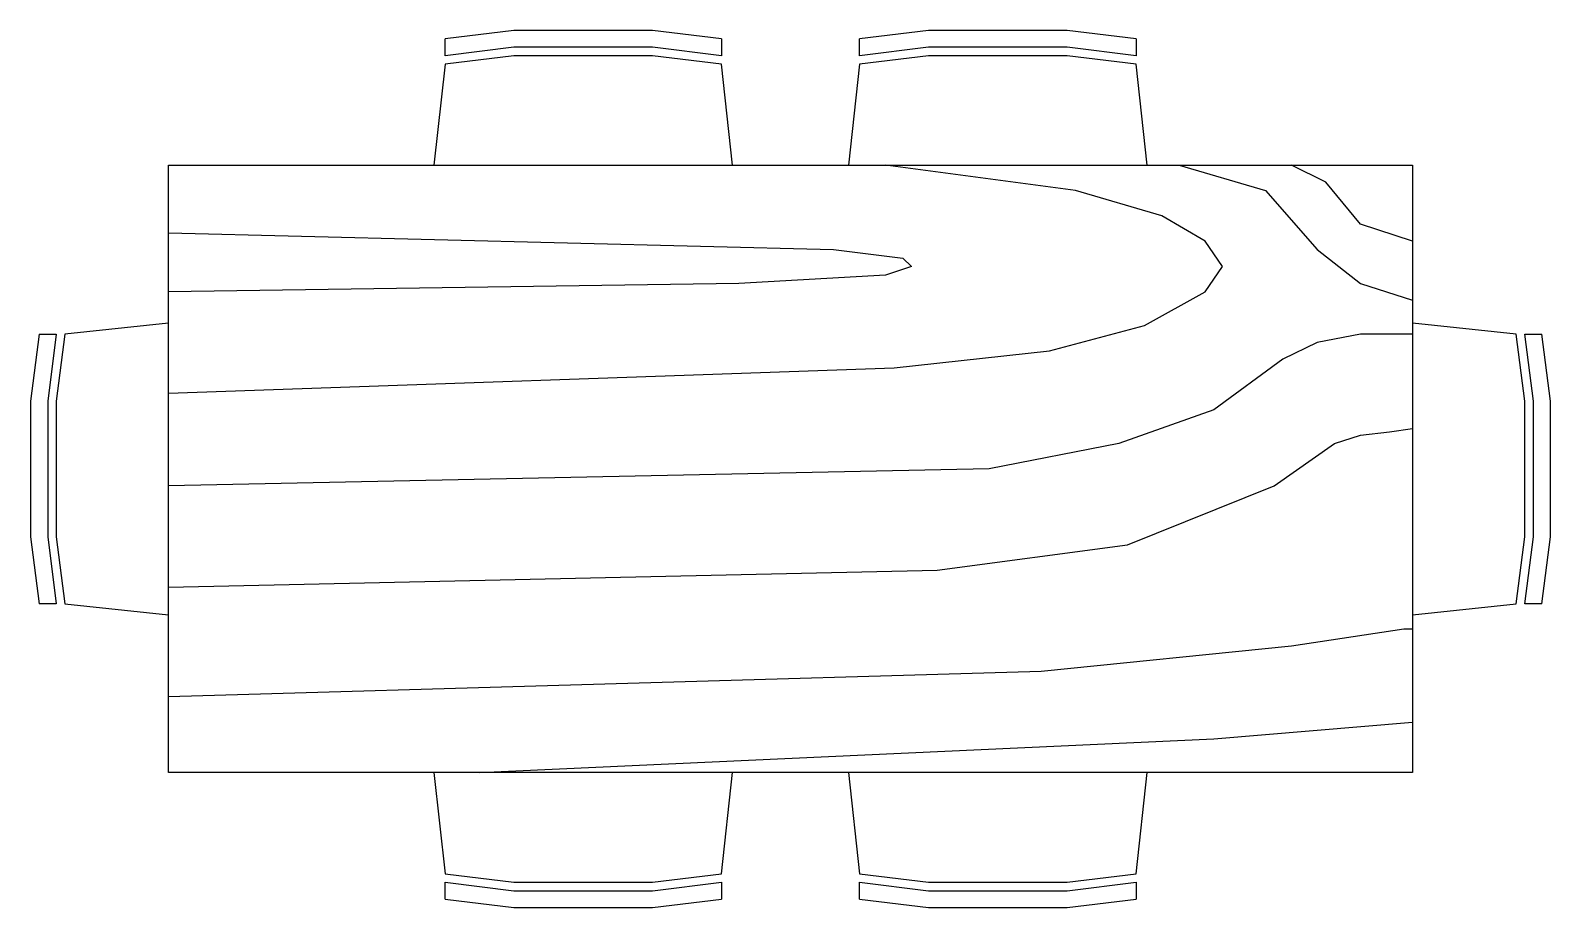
# Model space of a CAD drawing. Header units: millimetres. Extents: x 2478 to 18835, y -4183 to 1193.
# Drawn here: x 5859.5 to 6047.8, y 563.9 to 672.6 of the extents above; entities that cross this region are included whole.
import ezdxf

# ---------------------------------------------------------------- set-up
doc = ezdxf.new("R2010")
doc.units = ezdxf.units.MM

msp = doc.modelspace()

# ---------------------------------------------------------------- linework, layer by layer
at = {"color": 1}
for p, q in [((5919.38, 672.59), (5910.85, 671.54)), ((5927.97, 672.59), (5919.38, 672.59)), ((5936.56, 672.59), (5927.97, 672.59)), ((5945.09, 671.54), (5936.56, 672.59)), ((5970.74, 672.59), (5962.2, 671.54)), ((5979.33, 672.59), (5970.74, 672.59)), ((5987.91, 672.59), (5979.33, 672.59)), ((5996.45, 671.54), (5987.91, 672.59)), ((5910.85, 669.45), (5910.85, 671.54)), ((5919.38, 670.5), (5910.85, 669.45)), ((5927.97, 670.5), (5919.38, 670.5)), ((5936.56, 670.5), (5927.97, 670.5)), ((5945.09, 669.45), (5936.56, 670.5)), ((5945.09, 671.54), (5945.09, 669.45)), ((5962.2, 669.45), (5962.2, 671.54)), ((5970.74, 670.5), (5962.2, 669.45)), ((5979.33, 670.5), (5970.74, 670.5)), ((5987.91, 670.5), (5979.33, 670.5)), ((5996.45, 669.45), (5987.91, 670.5)), ((5996.45, 671.54), (5996.45, 669.45)), ((5919.38, 669.45), (5910.85, 668.41)), ((5927.97, 669.45), (5919.38, 669.45)), ((5936.56, 669.45), (5927.97, 669.45)), ((5945.09, 668.41), (5936.56, 669.45)), ((5970.74, 669.45), (5962.2, 668.41)), ((5979.33, 669.45), (5970.74, 669.45)), ((5987.91, 669.45), (5979.33, 669.45)), ((5996.45, 668.41), (5987.91, 669.45)), ((5910.85, 668.41), (5909.48, 655.87)), ((5946.46, 655.87), (5945.09, 668.41)), ((5962.2, 668.41), (5960.83, 655.87)), ((5997.82, 655.87), (5996.45, 668.41)), ((5876.61, 655.87), (6030.68, 655.87)), ((5876.61, 580.63), (5876.61, 655.87)), ((5988.96, 652.74), (5965.41, 655.87)), ((6001.8, 655.87), (6012.49, 652.74)), ((6019.98, 653.78), (6015.7, 655.87)), ((6030.68, 655.87), (6030.68, 580.63)), ((6024.26, 648.56), (6019.98, 653.78)), ((5999.66, 649.6), (5988.96, 652.74)), ((6012.49, 652.74), (6018.91, 645.43)), ((6005.01, 646.47), (5999.66, 649.6)), ((6030.68, 646.47), (6024.26, 648.56)), ((5876.61, 647.52), (5958.99, 645.43)), ((6007.15, 643.33), (6005.01, 646.47)), ((5958.99, 645.43), (5967.55, 644.38)), ((5967.55, 644.38), (5968.62, 643.33)), ((6018.91, 645.43), (6024.26, 641.24)), ((5965.41, 642.28), (5947.23, 641.24)), ((5968.62, 643.33), (5965.41, 642.28)), ((6005.01, 640.19), (6007.15, 643.33)), ((5947.23, 641.24), (5876.61, 640.19)), ((6024.26, 641.24), (6030.68, 639.15)), ((5997.52, 636.02), (6005.01, 640.19)), ((5860.56, 634.97), (5859.49, 626.65)), ((5860.56, 634.97), (5862.7, 634.97)), ((5862.7, 634.97), (5861.63, 626.65)), ((5863.77, 634.97), (5862.7, 626.65)), ((5876.61, 636.32), (5863.77, 634.97)), ((5985.75, 632.88), (5997.52, 636.02)), ((6024.26, 634.97), (6018.91, 633.93)), ((6030.68, 634.97), (6024.26, 634.97)), ((6043.53, 634.97), (6030.68, 636.32)), ((6044.6, 626.65), (6043.53, 634.97)), ((6045.67, 626.65), (6044.6, 634.97)), ((6044.6, 634.97), (6046.74, 634.97)), ((6047.81, 626.65), (6046.74, 634.97)), ((5966.48, 630.78), (5985.75, 632.88)), ((6018.91, 633.93), (6014.63, 631.84)), ((6014.63, 631.84), (6006.08, 625.56)), ((5876.61, 627.65), (5966.48, 630.78)), ((5859.49, 626.65), (5859.49, 618.25)), ((5861.63, 626.65), (5861.63, 618.25)), ((5862.7, 626.65), (5862.7, 618.25)), ((6006.08, 625.56), (5994.31, 621.39)), ((6044.6, 618.25), (6044.6, 626.65)), ((6045.67, 618.25), (6045.67, 626.65)), ((6047.81, 618.25), (6047.81, 626.65)), ((6021.05, 621.39), (6024.26, 622.43)), ((6024.26, 622.43), (6027.86, 622.86)), ((6027.86, 622.86), (6030.7, 623.27)), ((5994.31, 621.39), (5978.26, 618.25)), ((6013.56, 616.15), (6021.05, 621.39)), ((5859.49, 618.25), (5859.49, 609.86)), ((5861.63, 618.25), (5861.63, 609.86)), ((5862.7, 618.25), (5862.7, 609.86)), ((5978.26, 618.25), (5876.61, 616.15)), ((6044.6, 609.86), (6044.6, 618.25)), ((6045.67, 609.86), (6045.67, 618.25)), ((6047.81, 609.86), (6047.81, 618.25)), ((5995.38, 608.84), (6013.56, 616.15)), ((5859.49, 609.86), (5860.56, 601.54)), ((5861.63, 609.86), (5862.7, 601.54)), ((5862.7, 609.86), (5863.77, 601.54)), ((5971.83, 605.71), (5995.38, 608.84)), ((6043.53, 601.54), (6044.6, 609.86)), ((6044.6, 601.54), (6045.67, 609.86)), ((6046.74, 601.54), (6047.81, 609.86)), ((5876.61, 603.61), (5971.83, 605.71)), ((5862.7, 601.54), (5860.56, 601.54)), ((5863.77, 601.54), (5876.61, 600.19)), ((6030.68, 600.19), (6043.53, 601.54)), ((6046.74, 601.54), (6044.6, 601.54)), ((6029.61, 598.39), (6015.7, 596.3)), ((6030.68, 598.39), (6029.61, 598.39)), ((6015.7, 596.3), (5984.68, 593.17)), ((5984.68, 593.17), (5876.61, 590.02)), ((6006.08, 584.8), (6030.68, 586.89)), ((5915.13, 580.63), (6006.08, 584.8)), ((6030.68, 580.63), (5876.61, 580.63)), ((5909.48, 580.63), (5910.85, 568.09)), ((5945.09, 568.09), (5946.46, 580.63)), ((5960.83, 580.63), (5962.2, 568.09)), ((5996.45, 568.09), (5997.82, 580.63)), ((5910.85, 568.09), (5919.38, 567.04)), ((5910.85, 567.04), (5919.38, 566)), ((5910.85, 564.95), (5910.85, 567.04)), ((5919.38, 567.04), (5927.97, 567.04)), ((5927.97, 567.04), (5936.56, 567.04)), ((5936.56, 567.04), (5945.09, 568.09)), ((5936.56, 566), (5945.09, 567.04)), ((5945.09, 567.04), (5945.09, 564.95)), ((5962.2, 568.09), (5970.74, 567.04)), ((5962.2, 567.04), (5970.74, 566)), ((5962.2, 564.95), (5962.2, 567.04)), ((5970.74, 567.04), (5979.33, 567.04)), ((5979.33, 567.04), (5987.91, 567.04)), ((5987.91, 567.04), (5996.45, 568.09)), ((5987.91, 566), (5996.45, 567.04)), ((5996.45, 567.04), (5996.45, 564.95)), ((5910.85, 564.95), (5919.38, 563.91)), ((5919.38, 566), (5927.97, 566)), ((5927.97, 566), (5936.56, 566)), ((5936.56, 563.91), (5945.09, 564.95)), ((5962.2, 564.95), (5970.74, 563.91)), ((5970.74, 566), (5979.33, 566)), ((5979.33, 566), (5987.91, 566)), ((5987.91, 563.91), (5996.45, 564.95)), ((5919.38, 563.91), (5927.97, 563.91)), ((5927.97, 563.91), (5936.56, 563.91)), ((5970.74, 563.91), (5979.33, 563.91)), ((5979.33, 563.91), (5987.91, 563.91))]:
    msp.add_line(p, q, dxfattribs=at)

doc.saveas('drawing.dxf')
